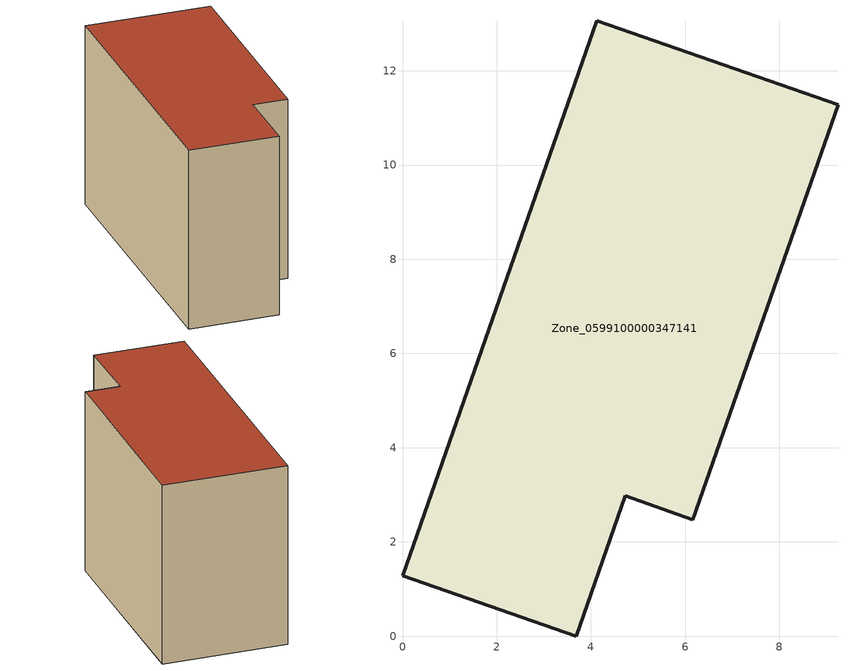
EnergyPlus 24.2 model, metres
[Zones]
Zone_0599100000347141
 floor ground (C_G): 4.72,2.98 3.69,0 0,1.28 4.12,13.06 9.24,11.28 6.16,2.48 z0
 wall outside (C_F): 4.12,13.06 0,1.28 3.69,0 4.72,2.98 6.16,2.48 9.24,11.28 4.12,13.06 z0:8.05
 roof outside (C_R): 6.16,2.48 9.24,11.28 4.12,13.06 0,1.28 3.69,0 4.72,2.98 z8.05
[BUILDING]
Pand.0599100000347141: North Axis=0; Terrain=City; Loads Convergence Tolerance Value=0.04; Temperature Convergence Tolerance Value=0.4; Solar Distribution=FullExterior; Maximum Number of Warmup Days=25; Minimum Number of Warmup Days=1
[Site:Location]
Rotterdam.The.Hague.AP_ZH_NLD Design_Conditions: Latitude=51.96; Longitude=4.45; Time Zone=1; Elevation=-4.5
[SITE:GROUNDTEMPERATURE:BUILDINGSURFACE]
18, 18, 18, 18, 18, 18, 18, 18, 18, 18, 18, 18
[MATERIAL] Thermal Absorptance=0.9; Solar Absorptance=0.7; Visible Absorptance=0.7
Name | Roughness | Thickness | Conductivity | Density | Specific Heat
G.TI.1992-2005 | MediumSmooth | 0.15 | 0.06 | 540 | 1210
F.TI.1992-2005 | Rough | 0.3 | 0.12 | 1920 | 840
R.TI.1992-2005 | MediumRough | 0.2 | 0.08 | 1500 | 1000
[CONSTRUCTION]
C_G: G.TI.1992-2005
C_F: F.TI.1992-2005
C_R: R.TI.1992-2005
[ZONE]
Zone_0599100000347141: Type=1; Multiplier=1; Ceiling Height=Autocalculate; Volume=Autocalculate; Floor Area=autocalculate; Part of Total Floor Area=Yes
[ZONEINFILTRATION:DESIGNFLOWRATE]
Infil_Zone_0599100000347141: Zone or ZoneList or Space or SpaceList=Zone_0599100000347141; Schedule=AlwaysOn; Design Flow Rate Calculation Method=Flow/Area; Flow Rate per Floor Area=0.0015; Constant Term Coefficient=1; Temperature Term Coefficient=0; Velocity Term Coefficient=0; Velocity Squared Term Coefficient=0
[HVACTEMPLATE:ZONE:IDEALLOADSAIRSYSTEM]
Zone_0599100000347141: Maximum Heating Supply Air Temperature=50; Minimum Cooling Supply Air Temperature=13; Maximum Heating Supply Air Humidity Ratio=0.0156; Minimum Cooling Supply Air Humidity Ratio=0.0077; Heating Limit=NoLimit; Cooling Limit=NoLimit; Dehumidification Control Type=ConstantSensibleHeatRatio; Cooling Sensible Heat Ratio=0.7; Dehumidification Setpoint=60; Humidification Control Type=None; Humidification Setpoint=30; Outdoor Air Method=None; Outdoor Air Flow Rate per Person=0.00944; Outdoor Air Flow Rate per Zone Floor Area=0; Outdoor Air Flow Rate per Zone=0; Demand Controlled Ventilation Type=None; Outdoor Air Economizer Type=NoEconomizer; Heat Recovery Type=None; Sensible Heat Recovery Effectiveness=0.7; Latent Heat Recovery Effectiveness=0.65
[ZONECONTROL:THERMOSTAT]
ThermostatControl_Zone_0599100000347141: Zone or ZoneList=Zone_0599100000347141; Control Type Schedule=DualSetpointControlType; Control 1=Thermostat_Zone_0599100000347141; Temperature Difference Between Cutout And Setpoint=0
[THERMOSTATSETPOINT:DUALSETPOINT]
Thermostat_Zone_0599100000347141: Heating Setpoint Temperature Schedule=HeatingSetpoint_Zone_0599100000347141; Cooling Setpoint Temperature Schedule=CoolingSetpoint_Zone_0599100000347141
[SCHEDULE:COMPACT]
HeatingSetpoint_Zone_0599100000347141: Through: 12/31, For: AllDays, Until: 24:00, 21
CoolingSetpoint_Zone_0599100000347141: Through: 12/31, For: AllDays, Until: 24:00, 24
DualSetpointControlType: Through: 12/31, For: AllDays, Until: 24:00, 4
AlwaysOn: Through: 12/31, For: AllDays, Until: 24:00, 1
